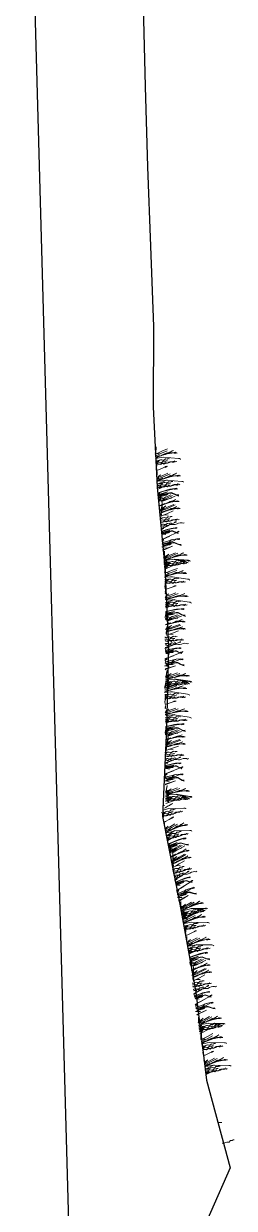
# Model space of a CAD drawing. Header units: inches. Extents: x -3368894 to 5148796, y 84 to 10864301.
# Drawn here: x 502935.32 to 502937.7, y 4346458.78 to 4346472.2 of the extents above; entities that cross this region are included whole.
import ezdxf

# ---------------------------------------------------------------- set-up
doc = ezdxf.new("R2010")
doc.units = ezdxf.units.IN
doc.header["$MEASUREMENT"] = 0
doc.layers.add('cm_linea di terra', color=4, linetype='Continuous', lineweight=25)
doc.layers.add('prato umido', color=252, linetype='Continuous', lineweight=5)

# ---------------------------------------------------------------- blocks, each defined once
blk = doc.blocks.new('prato umido')
at = {"layer": 'prato umido'}
for p, q in [((-1.385, -0.048), (-1.394, 0.005)), ((-1.296, -0.033), (-1.302, 0.002)), ((-1.02, -0.049), (-1.029, 0.003)), ((-0.08, 0.004), (-0.076, -0.021)), ((-0.06, 0.004), (-0.069, -0.019)), ((-0.069, -0.037), (-0.052, 0.003)), ((-0.053, -0.039), (-0.06, 0.003)), ((-0.04, -0.033), (-0.025, 0.003)), ((-0.025, -0.037), (-0.032, 0.003)), ((-0.823, -0.007), (-0.843, -0.149)), ((-0.643, -0.093), (-0.652, -0.041)), ((-0.153, -0.052), (-0.161, -0.003)), ((-0.152, -0.031), (-0.14, -0.002)), ((-0.151, -0.025), (-0.127, -0.001)), ((-0.133, -0.002), (-0.133, -0.016)), ((-0.109, -0.03), (-0.121, -0.002)), ((-0.114, -0.033), (-0.092, -0.026)), ((-0.096, -0.037), (-0.102, -0.002)), ((-0.081, -0.028), (-0.1, -0.016)), ((-0.092, -0.026), (-0.096, -0.027)), ((-0.093, -0.028), (-0.089, -0.03)), ((-0.079, -0.014), (-0.091, -0.002)), ((-0.07, -0.071), (-0.079, -0.021)), ((-0.057, -0.032), (-0.077, -0.019)), ((-0.077, -0.019), (-0.074, -0.021)), ((-0.074, -0.021), (-0.07, -0.046)), ((-0.053, -0.038), (-0.073, -0.026)), ((-0.073, -0.026), (-0.07, -0.028)), ((-0.07, -0.028), (-0.066, -0.053)), ((-0.045, -0.045), (-0.065, -0.032)), ((-0.05, -0.03), (-0.054, -0.031)), ((-0.052, -0.001), (-0.049, -0.021)), ((-0.05, -0.03), (-0.047, -0.032)), ((-0.043, -0.033), (-0.021, -0.026)), ((-0.034, 0), (-0.04, -0.015)), ((-0.021, -0.026), (-0.025, -0.027)), ((-0.022, -0.028), (-0.018, -0.03))]:
    blk.add_line(p, q, dxfattribs=at)
for points in [[(-1.439, -0.149), (-1.414, -0.079), (-1.396, -0.03), (-1.386, 0.006), (-1.406, -0.006), (-1.426, -0.006), (-1.443, -0.011), (-1.472, -0.013), (-1.472, -0.013), (-1.437, -0.004), (-1.401, 0.001), (-1.398, 0.004)], [(-1.335, 0.003), (-1.352, -0.031), (-1.363, -0.071), (-1.377, -0.138), (-1.383, -0.196), (-1.383, -0.218), (-1.38, -0.222), (-1.379, -0.226), (-1.379, -0.231), (-1.38, -0.243), (-1.381, -0.249), (-1.379, -0.26), (-1.383, -0.251), (-1.385, -0.244), (-1.389, -0.24), (-1.386, -0.237), (-1.386, -0.233), (-1.387, -0.231), (-1.388, -0.226), (-1.385, -0.223), (-1.388, -0.221), (-1.386, -0.22), (-1.385, -0.192), (-1.378, -0.126), (-1.374, -0.118), (-1.39, -0.164), (-1.397, -0.18), (-1.408, -0.204), (-1.413, -0.217), (-1.4, -0.178), (-1.396, -0.17), (-1.386, -0.139), (-1.379, -0.122), (-1.375, -0.111), (-1.373, -0.098), (-1.368, -0.075), (-1.38, -0.119), (-1.387, -0.134), (-1.39, -0.145), (-1.389, -0.129), (-1.378, -0.101), (-1.372, -0.082), (-1.362, -0.06), (-1.357, -0.039), (-1.349, -0.012), (-1.344, 0.003)], [(-1.413, -0.141), (-1.39, -0.072), (-1.372, -0.023), (-1.365, 0.003)], [(-1.345, 0.003), (-1.352, -0.013), (-1.367, -0.047), (-1.354, -0.008), (-1.351, 0.003)], [(-1.335, 0.006), (-1.339, -0.064), (-1.341, -0.088), (-1.311, -0.27), (-1.309, -0.283), (-1.302, -0.293), (-1.299, -0.289)], [(-1.318, -0.164), (-1.321, -0.145), (-1.314, -0.14), (-1.319, -0.12), (-1.319, -0.113), (-1.306, -0.097), (-1.308, -0.083), (-1.313, -0.069), (-1.313, -0.056), (-1.311, -0.043), (-1.305, -0.036), (-1.307, -0.024), (-1.31, -0.019), (-1.308, 0.004)], [(-1.293, -0.135), (-1.296, -0.116), (-1.29, -0.111), (-1.294, -0.091), (-1.294, -0.084), (-1.281, -0.069), (-1.283, -0.054), (-1.288, -0.04), (-1.289, -0.027), (-1.287, -0.015), (-1.28, -0.007), (-1.282, 0.002)], [(-1.195, 0.001), (-1.196, 0), (-1.226, 0.002), (-1.275, -0.012), (-1.293, -0.005), (-1.271, -0.004), (-1.239, -0.002), (-1.229, 0.001)], [(-1.288, -0.224), (-1.273, -0.213), (-1.273, -0.203), (-1.276, -0.192), (-1.278, -0.179), (-1.28, -0.165), (-1.276, -0.152), (-1.271, -0.143), (-1.266, -0.129), (-1.266, -0.115), (-1.271, -0.107), (-1.273, -0.105), (-1.277, -0.12), (-1.266, -0.1), (-1.259, -0.091), (-1.263, -0.083), (-1.267, -0.076), (-1.275, -0.072), (-1.27, -0.063), (-1.267, -0.049), (-1.263, -0.032), (-1.263, -0.03), (-1.265, -0.017), (-1.267, -0.008), (-1.267, 0.002)], [(-1.279, -0.246), (-1.273, -0.233), (-1.278, -0.22), (-1.281, -0.199), (-1.279, -0.179), (-1.272, -0.159), (-1.266, -0.136), (-1.266, -0.122), (-1.27, -0.102), (-1.269, -0.086), (-1.269, -0.071), (-1.262, -0.06), (-1.259, -0.047), (-1.264, -0.036), (-1.266, -0.024), (-1.276, -0.012), (-1.263, -0.005), (-1.256, 0.001), (-1.256, 0.002)], [(-1.225, -0.105), (-1.213, -0.071), (-1.196, -0.022), (-1.189, 0.001)], [(-1.136, 0.001), (-1.149, -0.002), (-1.178, -0.004), (-1.178, -0.004), (-1.155, 0.002)], [(-0.827, 0), (-0.828, -0.002), (-0.858, 0.001), (-0.907, -0.013), (-0.925, -0.006), (-0.903, -0.005), (-0.871, -0.003), (-0.862, 0)], [(-0.623, -0.139), (-0.626, -0.119), (-0.619, -0.115), (-0.624, -0.095), (-0.623, -0.088), (-0.611, -0.072), (-0.613, -0.058), (-0.618, -0.044), (-0.618, -0.031), (-0.616, -0.018), (-0.609, -0.011), (-0.612, 0.001), (-0.614, 0.006), (-0.614, 0.007)], [(-0.598, -0.11), (-0.601, -0.091), (-0.594, -0.086), (-0.599, -0.066), (-0.599, -0.059), (-0.586, -0.043), (-0.588, -0.029), (-0.593, -0.015), (-0.593, -0.002), (-0.592, 0.007)], [(-0.593, -0.199), (-0.577, -0.188), (-0.578, -0.178), (-0.581, -0.167), (-0.583, -0.154), (-0.585, -0.14), (-0.581, -0.127), (-0.575, -0.118), (-0.571, -0.104), (-0.571, -0.09), (-0.576, -0.082), (-0.578, -0.08), (-0.582, -0.095), (-0.571, -0.075), (-0.564, -0.066), (-0.568, -0.058), (-0.571, -0.051), (-0.579, -0.047), (-0.575, -0.038), (-0.571, -0.024), (-0.568, -0.007), (-0.568, -0.005), (-0.57, 0.006)], [(-0.583, -0.22), (-0.578, -0.208), (-0.583, -0.195), (-0.586, -0.174), (-0.584, -0.154), (-0.576, -0.134), (-0.571, -0.111), (-0.571, -0.097), (-0.574, -0.077), (-0.574, -0.061), (-0.574, -0.046), (-0.567, -0.035), (-0.564, -0.021), (-0.568, -0.011), (-0.571, 0.001), (-0.576, 0.006)], [(-0.421, -0.004), (-0.413, -0.048), (-0.422, -0.02), (-0.428, -0.001), (-0.427, -0.047), (-0.433, -0.081), (-0.44, -0.096), (-0.434, -0.034), (-0.436, 0), (-0.446, -0.08), (-0.448, -0.128), (-0.432, -0.16), (-0.424, -0.177), (-0.417, -0.195), (-0.423, -0.184), (-0.42, -0.195), (-0.426, -0.179), (-0.427, -0.195), (-0.428, -0.175), (-0.452, -0.132), (-0.452, -0.114), (-0.445, -0.064), (-0.445, -0.04), (-0.462, -0.098), (-0.447, -0.017), (-0.445, 0), (-0.452, 0.001), (-0.457, -0.01), (-0.462, -0.032), (-0.47, -0.065), (-0.481, -0.115), (-0.48, -0.099), (-0.469, -0.051), (-0.484, -0.162), (-0.479, -0.184), (-0.488, -0.183), (-0.48, -0.173), (-0.489, -0.17), (-0.48, -0.171), (-0.484, -0.158), (-0.478, -0.168), (-0.486, -0.163), (-0.483, -0.118), (-0.458, 0.002), (-0.483, 0.005), (-0.487, -0.028), (-0.484, -0.007), (-0.494, -0.02), (-0.519, -0.091), (-0.49, 0.005), (-0.558, -0.185), (-0.557, -0.184), (-0.555, -0.177), (-0.552, -0.173), (-0.553, -0.17), (-0.549, -0.165), (-0.551, -0.162), (-0.553, -0.165), (-0.555, -0.17), (-0.556, -0.176), (-0.558, -0.179), (-0.558, -0.182), (-0.558, -0.184)], [(-0.545, -0.124), (-0.548, -0.104), (-0.541, -0.1), (-0.546, -0.08), (-0.546, -0.073), (-0.533, -0.057), (-0.535, -0.043), (-0.54, -0.029), (-0.54, -0.016), (-0.538, -0.003), (-0.532, 0.004), (-0.532, 0.006)], [(-0.272, 0.014), (-0.264, -0.042), (-0.275, -0.009), (-0.282, 0), (-0.282, -0.041), (-0.289, -0.082), (-0.297, -0.101), (-0.289, -0.025), (-0.304, 0.005), (-0.304, -0.081), (-0.307, -0.14), (-0.288, -0.178), (-0.278, -0.199), (-0.269, -0.221), (-0.277, -0.207), (-0.273, -0.221), (-0.28, -0.201), (-0.282, -0.22), (-0.282, -0.196), (-0.311, -0.144), (-0.312, -0.122), (-0.303, -0.061), (-0.303, -0.033), (-0.323, -0.104), (-0.305, -0.005), (-0.304, 0.005), (-0.304, 0.005), (-0.318, 0.003), (-0.324, -0.023), (-0.334, -0.064), (-0.347, -0.124), (-0.345, -0.104), (-0.303, -0.061), (-0.351, -0.18), (-0.344, -0.207), (-0.355, -0.206), (-0.345, -0.194), (-0.356, -0.191), (-0.345, -0.191), (-0.351, -0.176), (-0.343, -0.187), (-0.353, -0.182), (-0.349, -0.128), (-0.318, 0.003), (-0.337, 0.004), (-0.354, -0.018), (-0.35, 0.008), (-0.362, -0.009), (-0.393, -0.094), (-0.357, 0.005), (-0.44, -0.208), (-0.438, -0.207), (-0.436, -0.198), (-0.432, -0.194), (-0.434, -0.19), (-0.429, -0.184), (-0.43, -0.18), (-0.434, -0.184), (-0.436, -0.19), (-0.438, -0.197), (-0.44, -0.201), (-0.441, -0.205), (-0.44, -0.207)], [(-0.225, 0.006), (-0.231, -0.003), (-0.271, -0.116), (-0.235, 0.006)], [(-0.187, -0.143), (-0.163, -0.078), (-0.147, -0.032), (-0.137, 0.002), (-0.156, -0.009), (-0.175, -0.01), (-0.191, -0.014), (-0.218, -0.016), (-0.218, -0.016), (-0.185, -0.008), (-0.151, -0.003), (-0.151, -0.003)], [(-0.102, 0.004), (-0.122, -0.069), (-0.133, -0.106), (-0.146, -0.169), (-0.151, -0.223), (-0.152, -0.244), (-0.149, -0.248), (-0.148, -0.251), (-0.148, -0.256), (-0.149, -0.267), (-0.149, -0.273), (-0.148, -0.283), (-0.151, -0.274), (-0.153, -0.268), (-0.156, -0.264), (-0.155, -0.261), (-0.154, -0.258), (-0.155, -0.256), (-0.156, -0.252), (-0.154, -0.248), (-0.156, -0.246), (-0.154, -0.245), (-0.153, -0.22), (-0.146, -0.158), (-0.143, -0.15), (-0.158, -0.194), (-0.164, -0.208), (-0.175, -0.23), (-0.18, -0.243), (-0.167, -0.207), (-0.164, -0.199), (-0.154, -0.17), (-0.147, -0.154), (-0.144, -0.143), (-0.142, -0.132), (-0.137, -0.11), (-0.149, -0.151), (-0.155, -0.165), (-0.158, -0.176), (-0.157, -0.161), (-0.146, -0.134), (-0.141, -0.117), (-0.132, -0.096), (-0.127, -0.077), (-0.119, -0.052), (-0.111, -0.018), (-0.123, -0.052), (-0.137, -0.084), (-0.124, -0.048), (-0.12, -0.034), (-0.112, -0.01)], [(0, 0), (-0.078, -0.218), (-0.076, -0.217), (-0.073, -0.207), (-0.069, -0.203), (-0.071, -0.198), (-0.066, -0.192), (-0.069, -0.188), (-0.071, -0.192), (-0.074, -0.198), (-0.075, -0.206), (-0.078, -0.21), (-0.078, -0.214), (-0.078, -0.216)], [(-1.145, -0.128), (-1.12, -0.057), (-1.103, -0.008), (-1.1, 0)], [(-1.062, -0.001), (-1.076, -0.048), (-1.087, -0.088), (-1.101, -0.154), (-1.107, -0.212), (-1.107, -0.235), (-1.104, -0.239), (-1.103, -0.243), (-1.103, -0.248), (-1.104, -0.26), (-1.105, -0.266), (-1.103, -0.277), (-1.107, -0.268), (-1.108, -0.261), (-1.112, -0.257), (-1.11, -0.254), (-1.109, -0.25), (-1.111, -0.248), (-1.111, -0.243), (-1.109, -0.24), (-1.111, -0.237), (-1.11, -0.236), (-1.109, -0.209), (-1.102, -0.143), (-1.098, -0.135), (-1.114, -0.181), (-1.121, -0.197), (-1.132, -0.221), (-1.137, -0.234), (-1.124, -0.195), (-1.12, -0.187), (-1.11, -0.156), (-1.102, -0.139), (-1.099, -0.128), (-1.097, -0.115), (-1.091, -0.092), (-1.104, -0.136), (-1.11, -0.151), (-1.114, -0.162), (-1.112, -0.146), (-1.101, -0.118), (-1.095, -0.099), (-1.086, -0.077), (-1.08, -0.056), (-1.072, -0.029), (-1.065, -0.001)], [(-1.137, -0.157), (-1.113, -0.089), (-1.096, -0.04), (-1.085, -0.004), (-1.092, -0.011), (-1.118, -0.019), (-1.135, -0.045), (-1.135, -0.045), (-1.116, -0.012), (-1.11, -0.013), (-1.1, -0.009), (-1.091, -0.001)], [(-1.066, -0.001), (-1.076, -0.03), (-1.091, -0.064), (-1.077, -0.025), (-1.073, -0.01), (-1.07, -0.001)], [(-1.067, -0.113), (-1.042, -0.042), (-1.028, -0.001)], [(-1.059, -0.011), (-1.063, -0.081), (-1.064, -0.105), (-1.035, -0.287), (-1.032, -0.3), (-1.026, -0.31), (-1.023, -0.306)], [(-1.042, -0.181), (-1.045, -0.161), (-1.038, -0.157), (-1.043, -0.137), (-1.042, -0.13), (-1.03, -0.114), (-1.032, -0.1), (-1.037, -0.086), (-1.037, -0.073), (-1.035, -0.06), (-1.028, -0.053), (-1.031, -0.041), (-1.033, -0.036), (-1.032, -0.013)], [(-1.017, -0.152), (-1.02, -0.133), (-1.013, -0.128), (-1.018, -0.108), (-1.018, -0.101), (-1.005, -0.085), (-1.007, -0.071), (-1.012, -0.057), (-1.012, -0.044), (-1.01, -0.032), (-1.004, -0.024), (-1.006, -0.012), (-1.009, -0.007), (-1.008, -0.002)], [(-1.012, -0.241), (-0.996, -0.23), (-0.997, -0.22), (-1, -0.209), (-1.002, -0.196), (-1.004, -0.182), (-1, -0.169), (-0.994, -0.16), (-0.99, -0.146), (-0.99, -0.132), (-0.995, -0.124), (-0.997, -0.122), (-1.001, -0.137), (-0.99, -0.117), (-0.983, -0.108), (-0.987, -0.1), (-0.99, -0.093), (-0.998, -0.089), (-0.994, -0.08), (-0.99, -0.066), (-0.987, -0.049), (-0.987, -0.047), (-0.989, -0.034), (-0.99, -0.025), (-0.991, -0.014), (-0.993, -0.011), (-0.993, -0.003)], [(-1.002, -0.262), (-0.997, -0.249), (-1.002, -0.237), (-1.005, -0.216), (-1.003, -0.196), (-0.995, -0.176), (-0.99, -0.153), (-0.99, -0.139), (-0.993, -0.119), (-0.993, -0.103), (-0.993, -0.088), (-0.986, -0.077), (-0.983, -0.063), (-0.987, -0.053), (-0.99, -0.041), (-1, -0.029), (-0.987, -0.022), (-0.98, -0.016), (-0.981, -0.005), (-0.984, -0.002)], [(-0.967, -0.007), (-1, -0.1), (-0.972, -0.007)], [(-0.921, -0.008), (-0.924, -0.021), (-0.935, -0.066), (-0.949, -0.132), (-0.948, -0.111), (-0.933, -0.047), (-0.954, -0.195), (-0.946, -0.224), (-0.958, -0.223), (-0.948, -0.209), (-0.959, -0.206), (-0.947, -0.207), (-0.953, -0.19), (-0.945, -0.202), (-0.956, -0.197), (-0.952, -0.137), (-0.925, -0.008)], [(-0.893, -0.008), (-0.902, -0.085), (-0.905, -0.15), (-0.884, -0.192), (-0.873, -0.215), (-0.863, -0.24), (-0.872, -0.225), (-0.868, -0.239), (-0.876, -0.217), (-0.878, -0.239), (-0.878, -0.212), (-0.91, -0.154), (-0.911, -0.13), (-0.901, -0.064), (-0.901, -0.033), (-0.923, -0.11), (-0.905, -0.008)], [(-0.875, -0.164), (-0.849, -0.094), (-0.832, -0.045), (-0.821, -0.008), (-0.842, -0.02), (-0.862, -0.021), (-0.879, -0.025), (-0.908, -0.027), (-0.908, -0.027), (-0.873, -0.019), (-0.837, -0.013), (-0.825, -0.004)], [(-0.878, -0.008), (-0.878, -0.041), (-0.886, -0.087), (-0.894, -0.108), (-0.886, -0.024), (-0.887, -0.008)], [(-0.884, -0.144), (-0.86, -0.076), (-0.843, -0.026), (-0.836, -0.004)], [(-0.864, -0.008), (-0.858, -0.043), (-0.869, -0.008)], [(-0.866, -0.194), (-0.843, -0.125), (-0.826, -0.076), (-0.815, -0.04), (-0.822, -0.047), (-0.847, -0.055), (-0.864, -0.081), (-0.864, -0.081), (-0.845, -0.048), (-0.84, -0.049), (-0.83, -0.045), (-0.807, -0.026)], [(-0.763, -0.005), (-0.776, -0.052), (-0.785, -0.084), (-0.796, -0.138), (-0.801, -0.184), (-0.801, -0.202), (-0.799, -0.205), (-0.798, -0.208), (-0.798, -0.212), (-0.799, -0.222), (-0.799, -0.227), (-0.798, -0.236), (-0.801, -0.228), (-0.802, -0.223), (-0.805, -0.219), (-0.804, -0.217), (-0.803, -0.214), (-0.804, -0.212), (-0.805, -0.209), (-0.803, -0.206), (-0.805, -0.204), (-0.803, -0.203), (-0.803, -0.181), (-0.797, -0.129), (-0.794, -0.122), (-0.807, -0.159), (-0.812, -0.172), (-0.821, -0.19), (-0.825, -0.201), (-0.814, -0.17), (-0.812, -0.163), (-0.804, -0.138), (-0.797, -0.125), (-0.794, -0.116), (-0.793, -0.106), (-0.789, -0.088), (-0.799, -0.123), (-0.804, -0.135), (-0.807, -0.144), (-0.805, -0.131), (-0.797, -0.108), (-0.792, -0.093), (-0.784, -0.076), (-0.78, -0.059), (-0.773, -0.037), (-0.766, -0.009), (-0.776, -0.038), (-0.788, -0.065), (-0.778, -0.034), (-0.774, -0.022), (-0.768, -0.002)], [(-0.768, -0.172), (-0.743, -0.101), (-0.725, -0.052), (-0.714, -0.016), (-0.735, -0.028), (-0.755, -0.028), (-0.772, -0.033), (-0.801, -0.035), (-0.801, -0.035), (-0.766, -0.026), (-0.73, -0.021), (-0.706, -0.002)], [(-0.759, -0.186), (-0.736, -0.118), (-0.719, -0.069), (-0.708, -0.033), (-0.715, -0.04), (-0.74, -0.048), (-0.757, -0.073), (-0.757, -0.073), (-0.738, -0.04), (-0.733, -0.042), (-0.723, -0.038), (-0.699, -0.018)], [(-0.676, -0.006), (-0.69, -0.058), (-0.699, -0.09), (-0.71, -0.144), (-0.715, -0.19), (-0.716, -0.208), (-0.713, -0.211), (-0.712, -0.214), (-0.712, -0.219), (-0.713, -0.228), (-0.714, -0.233), (-0.712, -0.242), (-0.715, -0.234), (-0.717, -0.229), (-0.72, -0.226), (-0.718, -0.223), (-0.718, -0.22), (-0.719, -0.219), (-0.719, -0.215), (-0.717, -0.212), (-0.719, -0.21), (-0.718, -0.209), (-0.717, -0.188), (-0.711, -0.135), (-0.708, -0.128), (-0.721, -0.165), (-0.727, -0.178), (-0.736, -0.197), (-0.74, -0.207), (-0.729, -0.176), (-0.726, -0.169), (-0.718, -0.145), (-0.712, -0.131), (-0.709, -0.122), (-0.707, -0.112), (-0.703, -0.094), (-0.713, -0.129), (-0.718, -0.141), (-0.721, -0.15), (-0.72, -0.137), (-0.711, -0.114), (-0.706, -0.099), (-0.699, -0.082), (-0.694, -0.065), (-0.688, -0.043), (-0.681, -0.015), (-0.691, -0.044), (-0.703, -0.072), (-0.692, -0.04), (-0.689, -0.028), (-0.682, -0.008)], [(-0.647, -0.007), (-0.657, -0.013), (-0.677, -0.013), (-0.694, -0.018), (-0.723, -0.02), (-0.723, -0.02), (-0.688, -0.011), (-0.657, -0.007)], [(-0.69, -0.157), (-0.665, -0.086), (-0.648, -0.037), (-0.638, -0.007)], [(-0.539, -0.277), (-0.533, -0.264), (-0.538, -0.252), (-0.541, -0.231), (-0.539, -0.211), (-0.532, -0.191), (-0.526, -0.168), (-0.526, -0.154), (-0.53, -0.134), (-0.529, -0.118), (-0.529, -0.103), (-0.522, -0.092), (-0.519, -0.078), (-0.524, -0.068), (-0.526, -0.056), (-0.536, -0.044), (-0.523, -0.037), (-0.516, -0.031), (-0.517, -0.02), (-0.524, -0.013), (-0.524, -0.008), (-0.521, 0)], [(-0.179, -0.171), (-0.157, -0.108), (-0.141, -0.062), (-0.131, -0.028), (-0.138, -0.034), (-0.162, -0.042), (-0.178, -0.066), (-0.178, -0.066), (-0.16, -0.035), (-0.154, -0.036), (-0.145, -0.032), (-0.123, -0.015)], [(-0.106, -0.034), (-0.11, -0.1), (-0.112, -0.123), (-0.085, -0.292), (-0.082, -0.304), (-0.076, -0.314), (-0.073, -0.31)], [(-0.074, -0.299), (-0.075, -0.295), (-0.08, -0.292), (-0.081, -0.289), (-0.081, -0.285), (-0.082, -0.279), (-0.084, -0.276), (-0.092, -0.234), (-0.096, -0.208), (-0.089, -0.229), (-0.081, -0.241), (-0.077, -0.25), (-0.067, -0.265), (-0.055, -0.285), (-0.061, -0.268), (-0.068, -0.257), (-0.072, -0.247), (-0.077, -0.235), (-0.082, -0.231), (-0.087, -0.224), (-0.096, -0.207), (-0.098, -0.193), (-0.076, -0.223), (-0.065, -0.238), (-0.067, -0.226), (-0.078, -0.213), (-0.08, -0.204), (-0.086, -0.199), (-0.091, -0.198), (-0.097, -0.191), (-0.1, -0.187), (-0.109, -0.121)], [(-0.091, -0.193), (-0.093, -0.175), (-0.087, -0.171), (-0.092, -0.152), (-0.091, -0.145), (-0.08, -0.131), (-0.081, -0.117), (-0.086, -0.105), (-0.086, -0.092), (-0.084, -0.081), (-0.078, -0.073), (-0.08, -0.063), (-0.083, -0.058), (-0.081, -0.037)], [(-0.068, -0.167), (-0.07, -0.148), (-0.064, -0.144), (-0.069, -0.125), (-0.068, -0.119), (-0.056, -0.104), (-0.058, -0.091), (-0.063, -0.078), (-0.063, -0.065), (-0.061, -0.054), (-0.055, -0.047), (-0.057, -0.036), (-0.06, -0.031), (-0.058, -0.01)], [(-0.062, -0.249), (-0.048, -0.239), (-0.049, -0.229), (-0.052, -0.22), (-0.054, -0.207), (-0.056, -0.194), (-0.052, -0.182), (-0.046, -0.174), (-0.042, -0.161), (-0.042, -0.147), (-0.047, -0.14), (-0.049, -0.138), (-0.052, -0.152), (-0.042, -0.134), (-0.036, -0.125), (-0.039, -0.118), (-0.043, -0.111), (-0.05, -0.107), (-0.046, -0.099), (-0.043, -0.086), (-0.04, -0.07), (-0.039, -0.068), (-0.042, -0.056), (-0.043, -0.048), (-0.043, -0.037), (-0.045, -0.035), (-0.045, -0.027)], [(-0.054, -0.269), (-0.049, -0.257), (-0.054, -0.245), (-0.056, -0.226), (-0.055, -0.207), (-0.047, -0.188), (-0.042, -0.167), (-0.042, -0.154), (-0.045, -0.136), (-0.045, -0.12), (-0.045, -0.107), (-0.039, -0.096), (-0.036, -0.084), (-0.04, -0.074), (-0.042, -0.063), (-0.052, -0.052), (-0.04, -0.045), (-0.033, -0.04), (-0.034, -0.029), (-0.04, -0.023), (-0.041, -0.018), (-0.037, -0.011)]]:
    blk.add_lwpolyline(points, dxfattribs=at)
at = {"layer": 'prato umido', "ltscale": 0.8}
blk.add_lwpolyline([(-1.229, -0.129), (-1.225, -0.118), (-1.219, -0.101), (-1.229, -0.105), (-1.23, -0.114), (-1.23, -0.131)], dxfattribs=at)

msp = doc.modelspace()

# ---------------------------------------------------------------- linework, layer by layer
msp.add_line((502935.318, 4346477.024), (502937.106, 4346412.049))
at = {"layer": 'cm_linea di terra', "flags": 128}
msp.add_lwpolyline([(502936.531, 4346477.052), (502936.558, 4346476.103), (502936.583, 4346475.163), (502936.61, 4346474.213), (502936.635, 4346473.304), (502936.67, 4346472.394), (502936.695, 4346471.485), (502936.72, 4346470.575), (502936.754, 4346469.676), (502936.79, 4346468.766), (502936.785, 4346467.856), (502936.83, 4346466.947), (502936.915, 4346466.039), (502936.96, 4346465.129), (502936.935, 4346464.218), (502936.892, 4346463.217), (502937.087, 4346462.222), (502937.268, 4346461.226), (502937.389, 4346460.229), (502937.658, 4346459.236), (502937.21, 4346458.224), (502937.275, 4346452.223)], dxfattribs=at)
at = {"layer": 'prato umido'}
for p, q in [((502936.916, 4346463.254), (502936.885, 4346463.253)), ((502936.914, 4346463.34), (502936.897, 4346463.339)), ((502936.982, 4346463.002), (502936.931, 4346463)), ((502936.978, 4346462.811), (502937.106, 4346462.856)), ((502937.091, 4346462.66), (502937.04, 4346462.659)), ((502937.141, 4346462.199), (502937.094, 4346462.198)), ((502937.122, 4346462.194), (502937.098, 4346462.178)), ((502937.117, 4346462.192), (502937.099, 4346462.166)), ((502937.099, 4346462.171), (502937.112, 4346462.174)), ((502937.129, 4346462.154), (502937.101, 4346462.16)), ((502937.131, 4346462.159), (502937.128, 4346462.138)), ((502937.103, 4346462.121), (502937.126, 4346462.121)), ((502937.138, 4346462.143), (502937.104, 4346462.142)), ((502937.119, 4346462.124), (502937.106, 4346462.132)), ((502937.106, 4346462.102), (502937.126, 4346462.115)), ((502937.147, 4346462.104), (502937.107, 4346462.103)), ((502937.143, 4346462.118), (502937.108, 4346462.095)), ((502937.112, 4346462.096), (502937.132, 4346462.097)), ((502937.151, 4346462.078), (502937.112, 4346462.076)), ((502937.145, 4346462.091), (502937.113, 4346462.07)), ((502937.115, 4346462.08), (502937.127, 4346462.088)), ((502937.132, 4346462.127), (502937.117, 4346462.143)), ((502937.14, 4346462.107), (502937.125, 4346462.123)), ((502937.125, 4346462.123), (502937.127, 4346462.12)), ((502937.173, 4346462.126), (502937.126, 4346462.124)), ((502937.127, 4346462.12), (502937.151, 4346462.121)), ((502937.128, 4346462.138), (502937.129, 4346462.141)), ((502937.13, 4346462.139), (502937.132, 4346462.136)), ((502937.147, 4346462.104), (502937.132, 4346462.12)), ((502937.132, 4346462.12), (502937.134, 4346462.118)), ((502937.134, 4346462.118), (502937.158, 4346462.118)), ((502937.154, 4346462.098), (502937.139, 4346462.114)), ((502937.139, 4346462.099), (502937.14, 4346462.103)), ((502937.139, 4346462.099), (502937.142, 4346462.097)), ((502937.144, 4346462.094), (502937.141, 4346462.072)), ((502937.141, 4346462.072), (502937.141, 4346462.076)), ((502937.142, 4346462.073), (502937.145, 4346462.07)), ((502937.374, 4346460.693), (502937.324, 4346460.695)), ((502937.371, 4346460.608), (502937.338, 4346460.609)), ((502937.423, 4346460.352), (502937.373, 4346460.353))]:
    msp.add_line(p, q, dxfattribs=at)
for points in [[(502936.974, 4346463.341), (502936.963, 4346463.337), (502936.942, 4346463.328), (502936.981, 4346463.348), (502936.993, 4346463.356), (502937.003, 4346463.362), (502936.988, 4346463.357), (502936.964, 4346463.342), (502936.948, 4346463.333), (502936.929, 4346463.32), (502936.911, 4346463.311)], [(502936.884, 4346463.26), (502936.88, 4346463.259)], [(502937.012, 4346463.27), (502936.993, 4346463.269), (502936.99, 4346463.262), (502936.97, 4346463.263), (502936.964, 4346463.261), (502936.952, 4346463.247), (502936.938, 4346463.246), (502936.924, 4346463.249), (502936.912, 4346463.246), (502936.901, 4346463.242), (502936.895, 4346463.234), (502936.886, 4346463.234)], [(502937.095, 4346463.281), (502937.087, 4346463.265), (502937.078, 4346463.264), (502937.067, 4346463.265), (502937.054, 4346463.264), (502937.042, 4346463.264), (502937.03, 4346463.258), (502937.023, 4346463.251), (502937.011, 4346463.244), (502936.997, 4346463.242), (502936.99, 4346463.244), (502936.987, 4346463.246), (502937, 4346463.252), (502936.984, 4346463.239), (502936.976, 4346463.231), (502936.969, 4346463.233), (502936.961, 4346463.235), (502936.956, 4346463.241), (502936.949, 4346463.235), (502936.936, 4346463.23), (502936.921, 4346463.224), (502936.919, 4346463.223), (502936.907, 4346463.223), (502936.898, 4346463.222), (502936.889, 4346463.221)], [(502937.116, 4346463.277), (502937.105, 4346463.269), (502937.093, 4346463.272), (502937.073, 4346463.27), (502937.054, 4346463.265), (502937.037, 4346463.254), (502937.018, 4346463.245), (502937.004, 4346463.242), (502936.985, 4346463.242), (502936.97, 4346463.239), (502936.957, 4346463.236), (502936.947, 4346463.228), (502936.935, 4346463.223), (502936.925, 4346463.225), (502936.914, 4346463.225), (502936.901, 4346463.232), (502936.896, 4346463.219), (502936.892, 4346463.211), (502936.891, 4346463.211)], [(502936.903, 4346463.154), (502936.904, 4346463.155), (502936.896, 4346463.183), (502936.9, 4346463.231), (502936.891, 4346463.246), (502936.894, 4346463.226), (502936.897, 4346463.196), (502936.896, 4346463.186)], [(502936.895, 4346463.289), (502936.937, 4346463.299), (502936.959, 4346463.306), (502937.133, 4346463.311), (502937.146, 4346463.311), (502937.156, 4346463.307), (502937.153, 4346463.304)], [(502937.034, 4346463.298), (502937.015, 4346463.297), (502937.012, 4346463.291), (502936.993, 4346463.291), (502936.986, 4346463.29), (502936.974, 4346463.275), (502936.96, 4346463.274), (502936.946, 4346463.277), (502936.934, 4346463.274), (502936.923, 4346463.27), (502936.917, 4346463.263), (502936.906, 4346463.263), (502936.901, 4346463.264)], [(502936.996, 4346463.201), (502936.966, 4346463.184), (502936.924, 4346463.16), (502936.904, 4346463.149)], [(502936.913, 4346463.1), (502936.914, 4346463.113), (502936.911, 4346463.14), (502936.911, 4346463.14), (502936.91, 4346463.118)], [(502937.031, 4346463.132), (502936.971, 4346463.095), (502936.928, 4346463.071), (502936.922, 4346463.067)], [(502937.06, 4346463.129), (502937.001, 4346463.095), (502936.959, 4346463.07), (502936.927, 4346463.054), (502936.933, 4346463.061), (502936.935, 4346463.086), (502936.956, 4346463.107), (502936.956, 4346463.107), (502936.929, 4346463.083), (502936.931, 4346463.078), (502936.929, 4346463.069), (502936.923, 4346463.058)], [(502936.929, 4346463.032), (502936.97, 4346463.053), (502937.005, 4346463.07), (502937.064, 4346463.095), (502937.117, 4346463.111), (502937.137, 4346463.116), (502937.142, 4346463.114), (502937.146, 4346463.113), (502937.151, 4346463.114), (502937.161, 4346463.118), (502937.167, 4346463.119), (502937.177, 4346463.12), (502937.168, 4346463.121), (502937.162, 4346463.122), (502937.157, 4346463.125), (502937.154, 4346463.122), (502937.151, 4346463.121), (502937.149, 4346463.122), (502937.145, 4346463.121), (502937.142, 4346463.119), (502937.139, 4346463.12), (502937.138, 4346463.118), (502937.114, 4346463.113), (502937.054, 4346463.094), (502937.046, 4346463.089), (502937.087, 4346463.112), (502937.1, 4346463.122), (502937.12, 4346463.136), (502937.131, 4346463.143), (502937.098, 4346463.124), (502937.09, 4346463.119), (502937.063, 4346463.104), (502937.05, 4346463.094), (502937.04, 4346463.088), (502937.029, 4346463.084), (502937.008, 4346463.075), (502937.046, 4346463.095), (502937.059, 4346463.104), (502937.069, 4346463.109), (502937.054, 4346463.105), (502937.03, 4346463.089), (502937.014, 4346463.08), (502936.995, 4346463.068), (502936.977, 4346463.059), (502936.953, 4346463.046), (502936.928, 4346463.035)], [(502936.928, 4346463.035), (502936.953, 4346463.05), (502936.982, 4346463.07), (502936.949, 4346463.05), (502936.935, 4346463.044), (502936.927, 4346463.039)], [(502937.031, 4346463.057), (502936.971, 4346463.021), (502936.936, 4346463)], [(502936.939, 4346463.03), (502937.003, 4346463.047), (502937.025, 4346463.053), (502937.198, 4346463.059), (502937.211, 4346463.058), (502937.222, 4346463.055), (502937.218, 4346463.051)], [(502937.077, 4346463.017), (502937.059, 4346463.016), (502937.055, 4346463.01), (502937.036, 4346463.01), (502937.03, 4346463.009), (502937.018, 4346462.994), (502937.004, 4346462.993), (502936.99, 4346462.996), (502936.978, 4346462.993), (502936.967, 4346462.989), (502936.961, 4346462.982), (502936.95, 4346462.982), (502936.944, 4346462.983), (502936.939, 4346462.982)], [(502937.161, 4346463.028), (502937.153, 4346463.012), (502937.143, 4346463.011), (502937.133, 4346463.012), (502937.12, 4346463.011), (502937.107, 4346463.011), (502937.096, 4346463.005), (502937.089, 4346462.998), (502937.076, 4346462.991), (502937.063, 4346462.989), (502937.055, 4346462.992), (502937.053, 4346462.993), (502937.066, 4346463), (502937.05, 4346462.986), (502937.042, 4346462.978), (502937.034, 4346462.98), (502937.027, 4346462.982), (502937.022, 4346462.989), (502937.015, 4346462.983), (502937.002, 4346462.977), (502936.987, 4346462.971), (502936.985, 4346462.97), (502936.973, 4346462.97), (502936.964, 4346462.97), (502936.954, 4346462.968), (502936.951, 4346462.969), (502936.943, 4346462.968)], [(502937.182, 4346463.024), (502937.171, 4346463.016), (502937.158, 4346463.019), (502937.139, 4346463.017), (502937.12, 4346463.012), (502937.103, 4346463.002), (502937.083, 4346462.992), (502937.07, 4346462.99), (502937.051, 4346462.989), (502937.036, 4346462.986), (502937.022, 4346462.984), (502937.013, 4346462.975), (502937.001, 4346462.97), (502936.991, 4346462.972), (502936.98, 4346462.972), (502936.966, 4346462.979), (502936.962, 4346462.966), (502936.958, 4346462.958), (502936.947, 4346462.957), (502936.944, 4346462.959)], [(502937.1, 4346463.046), (502937.081, 4346463.045), (502937.078, 4346463.038), (502937.058, 4346463.039), (502937.052, 4346463.037), (502937.04, 4346463.022), (502937.026, 4346463.022), (502937.012, 4346463.024), (502937, 4346463.022), (502936.989, 4346463.018), (502936.983, 4346463.01), (502936.972, 4346463.01), (502936.966, 4346463.011), (502936.946, 4346463.006)], [(502936.952, 4346462.945), (502937.032, 4346462.992), (502936.951, 4346462.949)], [(502936.961, 4346462.902), (502936.973, 4346462.908), (502937.012, 4346462.925), (502937.071, 4346462.951), (502937.052, 4346462.946), (502936.995, 4346462.921), (502937.128, 4346462.966), (502937.156, 4346462.965), (502937.154, 4346462.976), (502937.143, 4346462.963), (502937.138, 4346462.974), (502937.141, 4346462.963), (502937.124, 4346462.965), (502937.137, 4346462.96), (502937.129, 4346462.969), (502937.075, 4346462.954), (502936.96, 4346462.906)], [(502936.971, 4346462.814), (502936.972, 4346462.815), (502936.964, 4346462.842), (502936.968, 4346462.89), (502936.959, 4346462.905), (502936.962, 4346462.885), (502936.965, 4346462.855), (502936.964, 4346462.846)], [(502936.966, 4346462.876), (502937.036, 4346462.899), (502937.096, 4346462.913), (502937.139, 4346462.901), (502937.161, 4346462.896), (502937.186, 4346462.891), (502937.171, 4346462.896), (502937.185, 4346462.895), (502937.163, 4346462.899), (502937.183, 4346462.904), (502937.158, 4346462.9), (502937.099, 4346462.919), (502937.076, 4346462.915), (502937.016, 4346462.894), (502936.987, 4346462.888), (502937.055, 4346462.923), (502936.964, 4346462.887)], [(502936.969, 4346462.862), (502937, 4346462.868), (502937.04, 4346462.884), (502937.058, 4346462.896), (502936.982, 4346462.873), (502936.967, 4346462.871)], [(502936.972, 4346462.85), (502937.005, 4346462.851), (502936.971, 4346462.854)], [(502937.094, 4346462.892), (502937.035, 4346462.858), (502936.992, 4346462.833), (502936.973, 4346462.823)], [(502937.114, 4346462.888), (502937.054, 4346462.852), (502937.011, 4346462.827), (502936.979, 4346462.81), (502936.987, 4346462.831), (502936.984, 4346462.85), (502936.985, 4346462.866), (502936.981, 4346462.893), (502936.981, 4346462.893), (502936.98, 4346462.859), (502936.981, 4346462.825), (502936.975, 4346462.813)], [(502936.987, 4346462.755), (502937.028, 4346462.776), (502937.056, 4346462.79), (502937.104, 4346462.81), (502937.146, 4346462.823), (502937.162, 4346462.826), (502937.166, 4346462.825), (502937.169, 4346462.825), (502937.173, 4346462.825), (502937.181, 4346462.828), (502937.186, 4346462.829), (502937.194, 4346462.83), (502937.187, 4346462.831), (502937.182, 4346462.831), (502937.178, 4346462.834), (502937.176, 4346462.832), (502937.173, 4346462.83), (502937.172, 4346462.831), (502937.168, 4346462.831), (502937.166, 4346462.829), (502937.164, 4346462.83), (502937.163, 4346462.829), (502937.143, 4346462.824), (502937.095, 4346462.809), (502937.089, 4346462.805), (502937.122, 4346462.824), (502937.132, 4346462.831), (502937.148, 4346462.843), (502937.157, 4346462.849), (502937.131, 4346462.833), (502937.125, 4346462.829), (502937.103, 4346462.817), (502937.092, 4346462.809), (502937.084, 4346462.805), (502937.075, 4346462.801), (502937.059, 4346462.794), (502937.09, 4346462.81), (502937.1, 4346462.817), (502937.108, 4346462.821), (502937.096, 4346462.817), (502937.076, 4346462.805), (502937.063, 4346462.798), (502937.049, 4346462.788), (502937.034, 4346462.781), (502937.015, 4346462.771), (502936.99, 4346462.759), (502937.015, 4346462.774), (502937.038, 4346462.79), (502937.011, 4346462.774), (502937.001, 4346462.769), (502936.983, 4346462.759)], [(502937.143, 4346462.885), (502937.084, 4346462.851), (502937.042, 4346462.827), (502937.01, 4346462.81), (502937.015, 4346462.818), (502937.018, 4346462.843), (502937.039, 4346462.863), (502937.039, 4346462.863), (502937.012, 4346462.839), (502937.014, 4346462.834), (502937.012, 4346462.825), (502936.998, 4346462.799)], [(502937.14, 4346462.79), (502937.08, 4346462.754), (502937.038, 4346462.729), (502937.006, 4346462.712), (502937.013, 4346462.733), (502937.01, 4346462.752), (502937.011, 4346462.769), (502937.008, 4346462.796), (502937.008, 4346462.796), (502937.006, 4346462.762), (502937.008, 4346462.727), (502936.995, 4346462.702)], [(502937.004, 4346462.675), (502937.049, 4346462.698), (502937.077, 4346462.712), (502937.125, 4346462.732), (502937.167, 4346462.745), (502937.184, 4346462.748), (502937.187, 4346462.747), (502937.19, 4346462.746), (502937.194, 4346462.747), (502937.202, 4346462.75), (502937.207, 4346462.751), (502937.215, 4346462.752), (502937.208, 4346462.753), (502937.203, 4346462.753), (502937.199, 4346462.755), (502937.197, 4346462.753), (502937.194, 4346462.752), (502937.193, 4346462.753), (502937.189, 4346462.753), (502937.187, 4346462.751), (502937.185, 4346462.752), (502937.184, 4346462.75), (502937.164, 4346462.746), (502937.116, 4346462.731), (502937.111, 4346462.727), (502937.143, 4346462.746), (502937.154, 4346462.753), (502937.169, 4346462.765), (502937.178, 4346462.77), (502937.152, 4346462.755), (502937.146, 4346462.751), (502937.124, 4346462.739), (502937.113, 4346462.731), (502937.105, 4346462.726), (502937.096, 4346462.723), (502937.08, 4346462.716), (502937.111, 4346462.732), (502937.121, 4346462.739), (502937.129, 4346462.743), (502937.117, 4346462.739), (502937.098, 4346462.727), (502937.084, 4346462.72), (502937.07, 4346462.71), (502937.055, 4346462.703), (502937.036, 4346462.693), (502937.011, 4346462.681), (502937.036, 4346462.696), (502937.06, 4346462.712), (502937.032, 4346462.696), (502937.022, 4346462.691), (502937.004, 4346462.681)], [(502937.01, 4346462.648), (502937.013, 4346462.658), (502937.01, 4346462.678), (502937.012, 4346462.694), (502937.008, 4346462.721), (502937.008, 4346462.721), (502937.006, 4346462.687), (502937.008, 4346462.657)], [(502937.156, 4346462.785), (502937.097, 4346462.751), (502937.054, 4346462.726), (502937.022, 4346462.709), (502937.028, 4346462.717), (502937.03, 4346462.742), (502937.051, 4346462.763), (502937.051, 4346462.763), (502937.024, 4346462.739), (502937.026, 4346462.734), (502937.024, 4346462.724), (502937.011, 4346462.699)], [(502937.141, 4346462.715), (502937.08, 4346462.679), (502937.038, 4346462.654), (502937.011, 4346462.64)], [(502937.137, 4346462.65), (502937.118, 4346462.649), (502937.115, 4346462.642), (502937.096, 4346462.643), (502937.089, 4346462.641), (502937.077, 4346462.627), (502937.063, 4346462.626), (502937.049, 4346462.628), (502937.037, 4346462.626), (502937.026, 4346462.622), (502937.02, 4346462.614), (502937.009, 4346462.614), (502937.004, 4346462.616), (502937.003, 4346462.616)], [(502937.115, 4346462.622), (502937.096, 4346462.621), (502937.093, 4346462.614), (502937.073, 4346462.615), (502937.067, 4346462.613), (502937.055, 4346462.599), (502937.041, 4346462.598), (502937.027, 4346462.6), (502937.015, 4346462.598), (502937.007, 4346462.595)], [(502937.219, 4346462.628), (502937.208, 4346462.621), (502937.195, 4346462.623), (502937.176, 4346462.622), (502937.157, 4346462.617), (502937.14, 4346462.606), (502937.12, 4346462.597), (502937.107, 4346462.594), (502937.088, 4346462.594), (502937.073, 4346462.591), (502937.06, 4346462.588), (502937.05, 4346462.579), (502937.038, 4346462.574), (502937.028, 4346462.576), (502937.017, 4346462.576), (502937.01, 4346462.58)], [(502937.198, 4346462.633), (502937.19, 4346462.617), (502937.181, 4346462.615), (502937.17, 4346462.616), (502937.157, 4346462.616), (502937.144, 4346462.615), (502937.133, 4346462.609), (502937.126, 4346462.602), (502937.114, 4346462.596), (502937.1, 4346462.593), (502937.093, 4346462.596), (502937.09, 4346462.597), (502937.103, 4346462.604), (502937.087, 4346462.59), (502937.079, 4346462.582), (502937.072, 4346462.584), (502937.064, 4346462.586), (502937.059, 4346462.593), (502937.052, 4346462.587), (502937.039, 4346462.581), (502937.024, 4346462.575), (502937.022, 4346462.575), (502937.012, 4346462.575)], [(502937.137, 4346462.575), (502937.118, 4346462.574), (502937.115, 4346462.567), (502937.096, 4346462.568), (502937.089, 4346462.566), (502937.077, 4346462.552), (502937.063, 4346462.551), (502937.05, 4346462.553), (502937.037, 4346462.551), (502937.026, 4346462.547), (502937.02, 4346462.539), (502937.019, 4346462.539)], [(502937.28, 4346462.597), (502937.269, 4346462.589), (502937.256, 4346462.592), (502937.237, 4346462.591), (502937.218, 4346462.586), (502937.201, 4346462.575), (502937.181, 4346462.565), (502937.168, 4346462.563), (502937.149, 4346462.563), (502937.134, 4346462.56), (502937.12, 4346462.557), (502937.111, 4346462.548), (502937.099, 4346462.543), (502937.089, 4346462.545), (502937.078, 4346462.545), (502937.064, 4346462.553), (502937.06, 4346462.539), (502937.056, 4346462.531), (502937.045, 4346462.53), (502937.038, 4346462.535), (502937.033, 4346462.535), (502937.026, 4346462.53)], [(502937.048, 4346462.438), (502937.09, 4346462.439), (502937.063, 4346462.442), (502937.044, 4346462.444), (502937.087, 4346462.452), (502937.117, 4346462.464), (502937.13, 4346462.473), (502937.073, 4346462.455), (502937.042, 4346462.452), (502937.114, 4346462.475), (502937.158, 4346462.486), (502937.191, 4346462.477), (502937.208, 4346462.473), (502937.226, 4346462.469), (502937.215, 4346462.473), (502937.225, 4346462.472), (502937.209, 4346462.475), (502937.224, 4346462.479), (502937.205, 4346462.476), (502937.161, 4346462.49), (502937.144, 4346462.487), (502937.099, 4346462.471), (502937.077, 4346462.467), (502937.128, 4346462.493), (502937.055, 4346462.464), (502937.04, 4346462.46), (502937.038, 4346462.466), (502937.047, 4346462.473), (502937.066, 4346462.482), (502937.096, 4346462.495), (502937.14, 4346462.514), (502937.125, 4346462.51), (502937.083, 4346462.491), (502937.183, 4346462.526), (502937.204, 4346462.525), (502937.202, 4346462.533), (502937.194, 4346462.524), (502937.19, 4346462.531), (502937.192, 4346462.523), (502937.179, 4346462.525), (502937.189, 4346462.521), (502937.184, 4346462.528), (502937.143, 4346462.517), (502937.036, 4346462.472), (502937.029, 4346462.494), (502937.058, 4346462.504), (502937.039, 4346462.497), (502937.05, 4346462.509), (502937.111, 4346462.545), (502937.027, 4346462.501), (502937.191, 4346462.598), (502937.19, 4346462.597), (502937.184, 4346462.594), (502937.181, 4346462.59), (502937.178, 4346462.591), (502937.174, 4346462.586), (502937.171, 4346462.588), (502937.173, 4346462.59), (502937.177, 4346462.593), (502937.183, 4346462.595), (502937.185, 4346462.597), (502937.188, 4346462.598), (502937.19, 4346462.598)], [(502937.059, 4346462.297), (502937.112, 4346462.3), (502937.079, 4346462.304), (502937.069, 4346462.309), (502937.108, 4346462.316), (502937.144, 4346462.33), (502937.161, 4346462.341), (502937.092, 4346462.32), (502937.061, 4346462.328), (502937.141, 4346462.344), (502937.195, 4346462.357), (502937.234, 4346462.346), (502937.254, 4346462.341), (502937.277, 4346462.337), (502937.263, 4346462.342), (502937.276, 4346462.341), (502937.256, 4346462.344), (502937.273, 4346462.349), (502937.251, 4346462.345), (502937.197, 4346462.362), (502937.177, 4346462.359), (502937.123, 4346462.339), (502937.096, 4346462.334), (502937.158, 4346462.366), (502937.07, 4346462.331), (502937.061, 4346462.328), (502937.061, 4346462.328), (502937.06, 4346462.342), (502937.083, 4346462.352), (502937.119, 4346462.368), (502937.172, 4346462.391), (502937.155, 4346462.387), (502937.123, 4346462.339), (502937.224, 4346462.405), (502937.25, 4346462.404), (502937.247, 4346462.414), (502937.237, 4346462.403), (502937.233, 4346462.412), (502937.235, 4346462.402), (502937.22, 4346462.404), (502937.232, 4346462.399), (502937.225, 4346462.408), (502937.176, 4346462.394), (502937.06, 4346462.342), (502937.056, 4346462.359), (502937.074, 4346462.379), (502937.05, 4346462.371), (502937.063, 4346462.385), (502937.137, 4346462.428), (502937.052, 4346462.378), (502937.234, 4346462.493), (502937.233, 4346462.491), (502937.225, 4346462.488), (502937.222, 4346462.483), (502937.218, 4346462.484), (502937.213, 4346462.479), (502937.209, 4346462.478), (502937.213, 4346462.483), (502937.218, 4346462.486), (502937.224, 4346462.489), (502937.227, 4346462.492), (502937.23, 4346462.493), (502937.232, 4346462.493)], [(502937.075, 4346462.255), (502937.082, 4346462.262), (502937.179, 4346462.32), (502937.073, 4346462.265)], [(502937.22, 4346462.247), (502937.163, 4346462.213), (502937.124, 4346462.19), (502937.094, 4346462.175), (502937.101, 4346462.194), (502937.098, 4346462.212), (502937.099, 4346462.227), (502937.096, 4346462.252), (502937.096, 4346462.252), (502937.094, 4346462.221), (502937.096, 4346462.189), (502937.096, 4346462.188)], [(502937.099, 4346462.141), (502937.162, 4346462.173), (502937.195, 4346462.19), (502937.251, 4346462.213), (502937.3, 4346462.228), (502937.319, 4346462.232), (502937.323, 4346462.23), (502937.326, 4346462.23), (502937.331, 4346462.231), (502937.341, 4346462.234), (502937.346, 4346462.236), (502937.356, 4346462.236), (502937.348, 4346462.238), (502937.342, 4346462.238), (502937.337, 4346462.241), (502937.334, 4346462.238), (502937.332, 4346462.237), (502937.33, 4346462.238), (502937.326, 4346462.237), (502937.323, 4346462.235), (502937.32, 4346462.237), (502937.32, 4346462.235), (502937.297, 4346462.23), (502937.241, 4346462.212), (502937.234, 4346462.207), (502937.271, 4346462.229), (502937.284, 4346462.238), (502937.302, 4346462.252), (502937.313, 4346462.258), (502937.282, 4346462.24), (502937.275, 4346462.235), (502937.25, 4346462.222), (502937.237, 4346462.212), (502937.228, 4346462.207), (502937.217, 4346462.203), (502937.198, 4346462.195), (502937.234, 4346462.213), (502937.246, 4346462.221), (502937.255, 4346462.226), (502937.241, 4346462.222), (502937.219, 4346462.208), (502937.203, 4346462.199), (502937.186, 4346462.187), (502937.169, 4346462.179), (502937.147, 4346462.168), (502937.117, 4346462.154), (502937.147, 4346462.171), (502937.174, 4346462.19), (502937.143, 4346462.171), (502937.13, 4346462.165), (502937.11, 4346462.154)], [(502937.247, 4346462.245), (502937.192, 4346462.213), (502937.152, 4346462.19), (502937.123, 4346462.174), (502937.128, 4346462.182), (502937.13, 4346462.205), (502937.15, 4346462.224), (502937.15, 4346462.224), (502937.124, 4346462.202), (502937.126, 4346462.197), (502937.124, 4346462.188), (502937.112, 4346462.165)], [(502937.121, 4346462.048), (502937.309, 4346462.16), (502937.308, 4346462.157), (502937.3, 4346462.153), (502937.296, 4346462.149), (502937.291, 4346462.15), (502937.286, 4346462.143), (502937.282, 4346462.145), (502937.285, 4346462.149), (502937.291, 4346462.152), (502937.298, 4346462.155), (502937.301, 4346462.158), (502937.305, 4346462.159), (502937.307, 4346462.159)], [(502937.36, 4346462.146), (502937.35, 4346462.139), (502937.338, 4346462.142), (502937.32, 4346462.141), (502937.303, 4346462.136), (502937.287, 4346462.126), (502937.268, 4346462.117), (502937.256, 4346462.115), (502937.238, 4346462.114), (502937.224, 4346462.111), (502937.212, 4346462.109), (502937.203, 4346462.101), (502937.192, 4346462.096), (502937.182, 4346462.098), (502937.171, 4346462.098), (502937.159, 4346462.105), (502937.155, 4346462.093), (502937.152, 4346462.085), (502937.142, 4346462.084), (502937.135, 4346462.089), (502937.13, 4346462.089), (502937.124, 4346462.084)], [(502937.133, 4346462.153), (502937.193, 4346462.168), (502937.214, 4346462.174), (502937.376, 4346462.179), (502937.388, 4346462.179), (502937.398, 4346462.175), (502937.394, 4346462.172)], [(502937.341, 4346462.151), (502937.333, 4346462.136), (502937.324, 4346462.134), (502937.315, 4346462.135), (502937.303, 4346462.135), (502937.291, 4346462.134), (502937.28, 4346462.129), (502937.273, 4346462.122), (502937.262, 4346462.116), (502937.25, 4346462.114), (502937.242, 4346462.116), (502937.24, 4346462.118), (502937.252, 4346462.124), (502937.237, 4346462.111), (502937.23, 4346462.104), (502937.223, 4346462.106), (502937.216, 4346462.107), (502937.211, 4346462.114), (502937.204, 4346462.108), (502937.193, 4346462.103), (502937.178, 4346462.097), (502937.177, 4346462.097), (502937.165, 4346462.096), (502937.157, 4346462.096), (502937.147, 4346462.094), (502937.145, 4346462.096), (502937.138, 4346462.094)], [(502937.283, 4346462.167), (502937.266, 4346462.166), (502937.263, 4346462.16), (502937.245, 4346462.16), (502937.239, 4346462.159), (502937.228, 4346462.145), (502937.215, 4346462.144), (502937.202, 4346462.147), (502937.19, 4346462.144), (502937.18, 4346462.141), (502937.175, 4346462.133), (502937.164, 4346462.133), (502937.159, 4346462.135), (502937.14, 4346462.13)], [(502937.385, 4346462.171), (502937.381, 4346462.171), (502937.377, 4346462.175), (502937.374, 4346462.176), (502937.37, 4346462.174), (502937.364, 4346462.174), (502937.361, 4346462.175), (502937.321, 4346462.175), (502937.296, 4346462.175), (502937.317, 4346462.171), (502937.329, 4346462.167), (502937.339, 4346462.165), (502937.354, 4346462.158), (502937.374, 4346462.15), (502937.358, 4346462.153), (502937.347, 4346462.157), (502937.337, 4346462.159), (502937.325, 4346462.162), (502937.32, 4346462.166), (502937.312, 4346462.169), (502937.295, 4346462.174), (502937.282, 4346462.173), (502937.313, 4346462.159), (502937.329, 4346462.151), (502937.318, 4346462.151), (502937.304, 4346462.158), (502937.295, 4346462.159), (502937.29, 4346462.164), (502937.287, 4346462.168), (502937.28, 4346462.173), (502937.276, 4346462.174), (502937.214, 4346462.171)], [(502937.263, 4346462.141), (502937.245, 4346462.14), (502937.242, 4346462.133), (502937.224, 4346462.134), (502937.218, 4346462.132), (502937.207, 4346462.119), (502937.194, 4346462.118), (502937.181, 4346462.12), (502937.17, 4346462.118), (502937.16, 4346462.114), (502937.154, 4346462.107), (502937.144, 4346462.107), (502937.139, 4346462.109), (502937.119, 4346462.103)], [(502937.462, 4346460.757), (502937.399, 4346460.724), (502937.356, 4346460.701), (502937.323, 4346460.686), (502937.332, 4346460.707), (502937.329, 4346460.726), (502937.332, 4346460.742), (502937.33, 4346460.77), (502937.33, 4346460.77), (502937.326, 4346460.736), (502937.326, 4346460.701), (502937.324, 4346460.698)], [(502937.457, 4346460.731), (502937.396, 4346460.7), (502937.352, 4346460.678), (502937.329, 4346460.667)], [(502937.332, 4346460.649), (502937.346, 4346460.658), (502937.376, 4346460.676), (502937.341, 4346460.659), (502937.331, 4346460.654)], [(502937.333, 4346460.64), (502937.362, 4346460.66), (502937.398, 4346460.675), (502937.459, 4346460.697), (502937.512, 4346460.71), (502937.533, 4346460.714), (502937.538, 4346460.711), (502937.541, 4346460.711), (502937.546, 4346460.711), (502937.557, 4346460.714), (502937.563, 4346460.715), (502937.573, 4346460.715), (502937.564, 4346460.717), (502937.558, 4346460.718), (502937.553, 4346460.721), (502937.55, 4346460.719), (502937.547, 4346460.718), (502937.545, 4346460.719), (502937.54, 4346460.719), (502937.538, 4346460.716), (502937.535, 4346460.718), (502937.534, 4346460.716), (502937.509, 4346460.712), (502937.448, 4346460.696), (502937.441, 4346460.692), (502937.482, 4346460.713), (502937.496, 4346460.722), (502937.516, 4346460.735), (502937.528, 4346460.742), (502937.494, 4346460.724), (502937.486, 4346460.719), (502937.459, 4346460.706), (502937.444, 4346460.697), (502937.434, 4346460.692), (502937.423, 4346460.688), (502937.402, 4346460.68), (502937.441, 4346460.698), (502937.454, 4346460.706), (502937.464, 4346460.711), (502937.449, 4346460.707), (502937.424, 4346460.693), (502937.407, 4346460.685), (502937.388, 4346460.673), (502937.37, 4346460.665), (502937.345, 4346460.654), (502937.332, 4346460.648)], [(502937.33, 4346460.639), (502937.395, 4346460.652), (502937.417, 4346460.657), (502937.591, 4346460.653), (502937.604, 4346460.652), (502937.614, 4346460.648), (502937.61, 4346460.644)], [(502937.491, 4346460.646), (502937.473, 4346460.646), (502937.469, 4346460.639), (502937.45, 4346460.641), (502937.443, 4346460.639), (502937.43, 4346460.626), (502937.416, 4346460.626), (502937.403, 4346460.629), (502937.39, 4346460.627), (502937.379, 4346460.624), (502937.373, 4346460.616), (502937.362, 4346460.617), (502937.357, 4346460.619), (502937.336, 4346460.614)], [(502937.468, 4346460.619), (502937.449, 4346460.619), (502937.445, 4346460.612), (502937.426, 4346460.614), (502937.42, 4346460.612), (502937.407, 4346460.599), (502937.393, 4346460.599), (502937.379, 4346460.602), (502937.367, 4346460.6), (502937.356, 4346460.597), (502937.349, 4346460.589), (502937.341, 4346460.59)], [(502937.551, 4346460.625), (502937.543, 4346460.609), (502937.533, 4346460.608), (502937.523, 4346460.61), (502937.51, 4346460.61), (502937.497, 4346460.61), (502937.485, 4346460.605), (502937.478, 4346460.598), (502937.465, 4346460.593), (502937.452, 4346460.591), (502937.444, 4346460.594), (502937.442, 4346460.596), (502937.456, 4346460.602), (502937.438, 4346460.589), (502937.43, 4346460.581), (502937.423, 4346460.584), (502937.415, 4346460.586), (502937.411, 4346460.593), (502937.403, 4346460.587), (502937.39, 4346460.583), (502937.375, 4346460.577), (502937.373, 4346460.577), (502937.361, 4346460.577), (502937.352, 4346460.577), (502937.343, 4346460.576)], [(502937.572, 4346460.619), (502937.561, 4346460.612), (502937.549, 4346460.616), (502937.529, 4346460.615), (502937.51, 4346460.611), (502937.492, 4346460.601), (502937.472, 4346460.593), (502937.459, 4346460.591), (502937.44, 4346460.592), (502937.424, 4346460.59), (502937.411, 4346460.588), (502937.401, 4346460.58), (502937.389, 4346460.575), (502937.378, 4346460.578), (502937.367, 4346460.579), (502937.355, 4346460.587), (502937.35, 4346460.574), (502937.345, 4346460.566), (502937.344, 4346460.566)], [(502937.353, 4346460.509), (502937.354, 4346460.51), (502937.348, 4346460.538), (502937.354, 4346460.586), (502937.346, 4346460.601), (502937.348, 4346460.581), (502937.349, 4346460.551), (502937.348, 4346460.541)], [(502937.448, 4346460.551), (502937.418, 4346460.535), (502937.374, 4346460.513), (502937.354, 4346460.504)], [(502937.36, 4346460.454), (502937.362, 4346460.467), (502937.36, 4346460.494), (502937.36, 4346460.494), (502937.358, 4346460.472)], [(502937.48, 4346460.479), (502937.417, 4346460.446), (502937.374, 4346460.424), (502937.367, 4346460.421)], [(502937.509, 4346460.475), (502937.448, 4346460.444), (502937.404, 4346460.422), (502937.372, 4346460.407), (502937.377, 4346460.415), (502937.381, 4346460.439), (502937.403, 4346460.459), (502937.403, 4346460.459), (502937.375, 4346460.436), (502937.377, 4346460.431), (502937.374, 4346460.422), (502937.368, 4346460.412)], [(502937.372, 4346460.389), (502937.397, 4346460.402), (502937.428, 4346460.42), (502937.393, 4346460.403), (502937.379, 4346460.397), (502937.371, 4346460.393)], [(502937.372, 4346460.385), (502937.414, 4346460.404), (502937.45, 4346460.419), (502937.511, 4346460.441), (502937.564, 4346460.454), (502937.585, 4346460.458), (502937.589, 4346460.455), (502937.593, 4346460.455), (502937.598, 4346460.455), (502937.609, 4346460.458), (502937.615, 4346460.459), (502937.625, 4346460.459), (502937.616, 4346460.461), (502937.609, 4346460.462), (502937.605, 4346460.465), (502937.602, 4346460.463), (502937.599, 4346460.462), (502937.597, 4346460.463), (502937.592, 4346460.463), (502937.589, 4346460.46), (502937.587, 4346460.462), (502937.586, 4346460.46), (502937.561, 4346460.456), (502937.5, 4346460.44), (502937.492, 4346460.436), (502937.534, 4346460.457), (502937.548, 4346460.466), (502937.568, 4346460.479), (502937.58, 4346460.486), (502937.546, 4346460.468), (502937.538, 4346460.463), (502937.51, 4346460.45), (502937.496, 4346460.441), (502937.486, 4346460.436), (502937.474, 4346460.432), (502937.453, 4346460.424), (502937.493, 4346460.442), (502937.506, 4346460.45), (502937.516, 4346460.455), (502937.501, 4346460.451), (502937.476, 4346460.437), (502937.459, 4346460.429), (502937.44, 4346460.417), (502937.421, 4346460.409), (502937.397, 4346460.398), (502937.372, 4346460.388)], [(502937.476, 4346460.405), (502937.413, 4346460.372), (502937.377, 4346460.353)], [(502937.382, 4346460.383), (502937.446, 4346460.396), (502937.469, 4346460.401), (502937.643, 4346460.397), (502937.655, 4346460.396), (502937.666, 4346460.392), (502937.662, 4346460.388)], [(502937.52, 4346460.363), (502937.501, 4346460.363), (502937.497, 4346460.356), (502937.478, 4346460.358), (502937.471, 4346460.356), (502937.458, 4346460.343), (502937.445, 4346460.343), (502937.431, 4346460.346), (502937.419, 4346460.344), (502937.407, 4346460.341), (502937.401, 4346460.333), (502937.39, 4346460.334), (502937.385, 4346460.336), (502937.38, 4346460.335)], [(502937.603, 4346460.369), (502937.595, 4346460.353), (502937.585, 4346460.352), (502937.575, 4346460.354), (502937.562, 4346460.354), (502937.549, 4346460.354), (502937.537, 4346460.349), (502937.53, 4346460.342), (502937.517, 4346460.337), (502937.504, 4346460.335), (502937.496, 4346460.338), (502937.494, 4346460.34), (502937.507, 4346460.345), (502937.49, 4346460.333), (502937.482, 4346460.325), (502937.475, 4346460.328), (502937.467, 4346460.33), (502937.463, 4346460.337), (502937.455, 4346460.331), (502937.442, 4346460.326), (502937.427, 4346460.321), (502937.425, 4346460.321), (502937.413, 4346460.321), (502937.404, 4346460.321), (502937.393, 4346460.32), (502937.391, 4346460.321), (502937.383, 4346460.321)], [(502937.624, 4346460.363), (502937.613, 4346460.356), (502937.6, 4346460.36), (502937.581, 4346460.359), (502937.562, 4346460.355), (502937.544, 4346460.345), (502937.524, 4346460.337), (502937.511, 4346460.335), (502937.492, 4346460.336), (502937.476, 4346460.334), (502937.463, 4346460.332), (502937.453, 4346460.324), (502937.441, 4346460.319), (502937.43, 4346460.322), (502937.419, 4346460.323), (502937.407, 4346460.331), (502937.401, 4346460.318), (502937.397, 4346460.31), (502937.386, 4346460.31), (502937.383, 4346460.312)], [(502937.543, 4346460.39), (502937.524, 4346460.39), (502937.521, 4346460.383), (502937.502, 4346460.385), (502937.495, 4346460.383), (502937.482, 4346460.37), (502937.468, 4346460.37), (502937.455, 4346460.373), (502937.442, 4346460.371), (502937.431, 4346460.368), (502937.425, 4346460.36), (502937.414, 4346460.361), (502937.408, 4346460.363), (502937.388, 4346460.358)], [(502937.391, 4346460.297), (502937.473, 4346460.34), (502937.39, 4346460.302)], [(502937.529, 4346459.747), (502937.562, 4346459.749), (502937.528, 4346459.752)], [(502937.703, 4346459.555), (502937.685, 4346459.553), (502937.682, 4346459.546), (502937.662, 4346459.546), (502937.656, 4346459.544), (502937.644, 4346459.529), (502937.631, 4346459.528), (502937.617, 4346459.529), (502937.605, 4346459.526), (502937.594, 4346459.522), (502937.588, 4346459.514), (502937.577, 4346459.513), (502937.572, 4346459.515), (502937.571, 4346459.514)]]:
    msp.add_lwpolyline(points, dxfattribs=at)
at = {"layer": 'prato umido', "ltscale": 0.8}
for points in [[(502937.018, 4346463.21), (502937.008, 4346463.204), (502936.993, 4346463.195), (502936.996, 4346463.205), (502937.004, 4346463.207), (502937.019, 4346463.211)], [(502937.47, 4346460.558), (502937.46, 4346460.553), (502937.445, 4346460.545), (502937.448, 4346460.554), (502937.456, 4346460.556), (502937.472, 4346460.559)]]:
    msp.add_lwpolyline(points, dxfattribs=at)

# ---------------------------------------------------------------- block references
at = {"layer": 'prato umido', "linetype": 'Continuous', "xscale": -0.9438841764027492, "yscale": 0.9438841764027494, "zscale": 0.9438841764027491}
for p, rotation in [((502936.915, 4346466.016), 94.55116399591891), ((502936.928, 4346464.666), 90.37878432533427), ((502936.928, 4346463.362), 90.37878432533427), ((502937.314, 4346460.756), 97.94050294887293)]:
    msp.add_blockref('prato umido', p, dxfattribs=dict(at, rotation=rotation))

doc.saveas('drawing.dxf')
